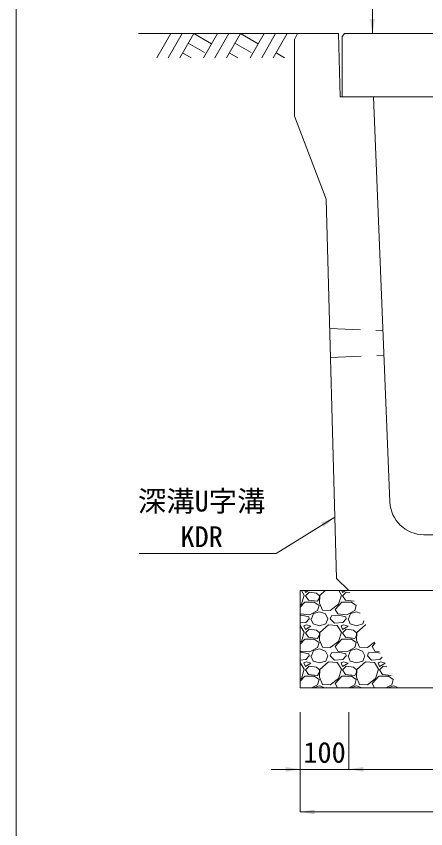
# Model space of a CAD drawing. Units: millimetres at full size; details may follow other scales. Extents: x 172874 to 217143, y 854931 to 903297.
# Drawn here: x 207543 to 208384, y 859984 to 861654 of the extents above; entities that cross this region are included whole.
import ezdxf
from ezdxf.enums import TextEntityAlignment as Align

# ---------------------------------------------------------------- set-up
doc = ezdxf.new("R2010")
doc.units = ezdxf.units.MM
doc.header["$LTSCALE"] = 20
doc.linetypes.add('USER2', pattern=[4.7625, 3.175, -1.5875])
for name, color, linetype, lineweight in [('0_2', 7, 'Continuous', 20), ('図枠', 5, 'Continuous', 13), ('基礎材', 7, 'Continuous', 15), ('寸法線', 7, 'Continuous', 13), ('引出線', 4, 'Continuous', 13), ('本体', 2, 'Continuous', 13), ('ﾊｯﾁﾝｸﾞ', 7, 'Continuous', 5)]:
    doc.layers.add(name, color=color, linetype=linetype, lineweight=lineweight)
doc.styles.add('ＭＳ ゴシック', font='')
doc.styles.get('ＭＳ ゴシック').set_extended_font_data('MS Gothic')

# ---------------------------------------------------------------- blocks, each defined once
blk = doc.blocks.new('filled_arrow')
at = {"color": 0, "linetype": 'Continuous', "lineweight": -2}
blk.add_solid([(7.5, 1.25), (0, 0), (7.5, -1.25)], dxfattribs=at)

msp = doc.modelspace()

# ---------------------------------------------------------------- linework, layer by layer
at = {"layer": '0_2'}
msp.add_line((208120.9, 861618.52), (207793.86, 861618.52), dxfattribs=at)
at = {"layer": '図枠'}
msp.add_line((207542.9, 874031.02), (207542.9, 855531.02), dxfattribs=at)
at = {"layer": '基礎材'}
for p, q in [((208126.48, 860473.52), (209019.9, 860473.52)), ((208126.48, 860473.52), (208126.48, 860273.52)), ((208126.48, 860273.52), (209019.9, 860273.52))]:
    msp.add_line(p, q, dxfattribs=at)
at = {"layer": '寸法線'}
for p, q in [((208274.9, 861618.52), (208274.9, 862318.52)), ((208769.9, 861618.52), (208274.9, 861618.52)), ((208126.48, 860223.52), (208126.48, 860106.08)), ((208126.48, 860223.52), (208126.48, 860018.58)), ((208226.48, 860223.52), (208226.48, 860106.08)), ((208226.48, 860223.52), (208226.48, 860106.08)), ((208066.48, 860106.08), (208286.48, 860106.08)), ((208226.48, 860106.08), (208919.9, 860106.08)), ((209019.9, 860018.58), (208126.48, 860018.58))]:
    msp.add_line(p, q, dxfattribs=at)
at = {"layer": '引出線'}
msp.add_lwpolyline([(208197.44, 860624.34), (208077.23, 860550.05), (207795.71, 860550.05)], dxfattribs=at)
at = {"layer": '本体'}
for p, q in [((208120.9, 861618.52), (208114.9, 861606.52)), ((208120.9, 861618.52), (208204.9, 861618.52)), ((208204.9, 861618.52), (208208.9, 861488.52)), ((208114.9, 861606.52), (208114.9, 861448.52)), ((208208.9, 861488.52), (208277.4, 861488.52)), ((208277.4, 861488.52), (208310.71, 860655.72)), ((208114.9, 861448.52), (208179.9, 861278.52)), ((208179.9, 861278.52), (208200.81, 860498.51)), ((208380.66, 860588.52), (208574.14, 860588.52)), ((208200.81, 860498.51), (208226.48, 860473.52)), ((208226.48, 860473.52), (208728.32, 860473.52))]:
    msp.add_line(p, q, dxfattribs=at)
at = {"layer": '本体', "linetype": 'USER2'}
for p, q in [((208187.03, 861012.52), (208296.64, 861007.52)), ((208188.64, 860952.52), (208298.64, 860957.52))]:
    msp.add_line(p, q, dxfattribs=at)
at = {"layer": '本体', "lineweight": 20}
msp.add_lwpolyline([(208212.4, 861612.52), (208217.4, 861618.52), (208737.4, 861618.52), (208742.4, 861612.52), (208742.4, 861488.52), (208212.4, 861488.52)], close=True, dxfattribs=at)
at = {"layer": '本体'}
msp.add_arc((208380.66, 860658.52), 70, 182.29061, 270, dxfattribs=at)
at = {"layer": 'ﾊｯﾁﾝｸﾞ', "lineweight": 9}
for p, q in [((207860.34, 861618.52), (207831.69, 861568.9)), ((207883.96, 861618.52), (207855.31, 861568.9)), ((207907.58, 861618.52), (207878.94, 861568.9)), ((207907.58, 861618.52), (207944.15, 861597.41)), ((207956.34, 861618.52), (207927.69, 861568.9)), ((207979.96, 861618.52), (207951.31, 861568.9)), ((208003.58, 861618.52), (207974.93, 861568.9)), ((208003.58, 861618.52), (208040.15, 861597.41)), ((208052.34, 861618.52), (208023.69, 861568.9)), ((208075.96, 861618.52), (208047.31, 861568.9)), ((208099.58, 861618.52), (208070.93, 861568.9)), ((207896.16, 861598.74), (207929.57, 861579.45)), ((207992.16, 861598.74), (208025.58, 861579.45)), ((207884.74, 861578.95), (207902.15, 861568.9)), ((207980.74, 861578.95), (207998.15, 861568.9)), ((208076.74, 861578.95), (208094.15, 861568.9))]:
    msp.add_line(p, q, dxfattribs=at)
at = {"layer": 'ﾊｯﾁﾝｸﾞ'}
for p, q in [((208128.79, 860445.39), (208134.88, 860464.44)), ((208134.88, 860464.44), (208129.33, 860473.52)), ((208135.67, 860473.52), (208137.17, 860469.77)), ((208137.17, 860469.77), (208143.41, 860473.52)), ((208144.79, 860470.54), (208137.17, 860462.92)), ((208160.03, 860468.25), (208144.79, 860470.54)), ((208166.12, 860462.92), (208160.03, 860468.25)), ((208177.67, 860473.52), (208166.89, 860463.68)), ((208204.99, 860445.39), (208211.08, 860464.44)), ((208211.08, 860464.44), (208205.53, 860473.52)), ((208211.87, 860473.52), (208213.37, 860469.77)), ((208213.37, 860469.77), (208219.61, 860473.52)), ((208220.99, 860470.54), (208213.37, 860462.92)), ((208228.54, 860469.4), (208220.99, 860470.54)), ((208126.48, 860439.78), (208135.64, 860449.96)), ((208135.64, 860449.96), (208155.46, 860449.96)), ((208137.17, 860462.92), (208143.26, 860453.77)), ((208143.26, 860453.77), (208162.31, 860451.49)), ((208155.46, 860449.96), (208165.36, 860443.1)), ((208162.31, 860451.49), (208166.12, 860458.34)), ((208166.89, 860463.68), (208166.12, 860447.68)), ((208166.12, 860458.34), (208166.12, 860462.92)), ((208166.12, 860447.68), (208172.22, 860433.2)), ((208198.13, 860434.72), (208211.84, 860449.96)), ((208211.84, 860449.96), (208231.66, 860449.96)), ((208213.37, 860462.92), (208219.46, 860453.77)), ((208219.46, 860453.77), (208237.44, 860451.62)), ((208231.66, 860449.96), (208241.56, 860443.1)), ((208126.48, 860443.61), (208128.79, 860445.39)), ((208162.31, 860432.44), (208146.31, 860424.05)), ((208165.36, 860443.1), (208162.31, 860432.44)), ((208172.22, 860433.2), (208188.22, 860432.44)), ((208188.22, 860432.44), (208204.99, 860445.39)), ((208203.46, 860425.58), (208198.13, 860434.72)), ((208238.51, 860432.44), (208222.51, 860424.05)), ((208241.56, 860443.1), (208238.51, 860432.44)), ((208127.26, 860425.58), (208126.48, 860426.91)), ((208128.79, 860423.29), (208126.48, 860423.05)), ((208146.31, 860424.05), (208127.26, 860425.58)), ((208144.03, 860419.48), (208128.79, 860423.29)), ((208144.79, 860415.67), (208137.93, 860408.05)), ((208144.79, 860415.67), (208144.03, 860419.48)), ((208148.6, 860415.67), (208153.17, 860405)), ((208149.36, 860415.67), (208153.93, 860426.34)), ((208153.93, 860426.34), (208166.12, 860430.15)), ((208166.12, 860430.15), (208178.32, 860425.58)), ((208178.32, 860425.58), (208182.89, 860415.67)), ((208179.08, 860405), (208182.89, 860415.67)), ((208188.22, 860415.67), (208190.51, 860421.77)), ((208196.6, 860406.53), (208188.22, 860415.67)), ((208204.99, 860423.29), (208190.51, 860421.77)), ((208222.51, 860424.05), (208203.46, 860425.58)), ((208220.23, 860419.48), (208204.99, 860423.29)), ((208220.99, 860415.67), (208214.13, 860408.05)), ((208220.99, 860415.67), (208220.23, 860419.48)), ((208224.8, 860415.67), (208229.37, 860405)), ((208225.56, 860415.67), (208230.13, 860426.34)), ((208230.13, 860426.34), (208242.32, 860430.15)), ((208242.32, 860430.15), (208249.52, 860427.45)), ((208137.93, 860408.05), (208126.48, 860407.06)), ((208126.5, 860401.96), (208126.48, 860401.96)), ((208134.88, 860388.24), (208126.5, 860401.96)), ((208139.45, 860403.48), (208134.12, 860401.19)), ((208134.12, 860401.19), (208137.17, 860393.57)), ((208137.17, 860393.57), (208148.6, 860400.43)), ((208148.6, 860400.43), (208139.45, 860403.48)), ((208153.17, 860405), (208166.12, 860401.19)), ((208166.12, 860401.19), (208179.08, 860405)), ((208184.41, 860403.48), (208166.89, 860387.48)), ((208202.7, 860401.96), (208184.41, 860403.48)), ((208214.13, 860408.05), (208196.6, 860406.53)), ((208211.08, 860388.24), (208202.7, 860401.96)), ((208215.65, 860403.48), (208210.32, 860401.19)), ((208210.32, 860401.19), (208213.37, 860393.57)), ((208213.37, 860393.57), (208224.8, 860400.43)), ((208224.8, 860400.43), (208215.65, 860403.48)), ((208229.37, 860405), (208242.32, 860401.19)), ((208242.32, 860401.19), (208255.28, 860405)), ((208260.61, 860403.48), (208243.09, 860387.48)), ((208255.28, 860405), (208257.55, 860411.38)), ((208261.54, 860403.4), (208260.61, 860403.48)), ((208128.79, 860369.19), (208134.88, 860388.24)), ((208144.79, 860394.34), (208137.17, 860386.72)), ((208137.17, 860386.72), (208143.26, 860377.57)), ((208160.03, 860392.05), (208144.79, 860394.34)), ((208166.12, 860386.72), (208160.03, 860392.05)), ((208162.31, 860375.29), (208166.12, 860382.14)), ((208166.89, 860387.48), (208166.12, 860371.48)), ((208166.12, 860382.14), (208166.12, 860386.72)), ((208204.99, 860369.19), (208211.08, 860388.24)), ((208220.99, 860394.34), (208213.37, 860386.72)), ((208213.37, 860386.72), (208219.46, 860377.57)), ((208236.23, 860392.05), (208220.99, 860394.34)), ((208242.32, 860386.72), (208236.23, 860392.05)), ((208238.51, 860375.29), (208242.32, 860382.14)), ((208243.09, 860387.48), (208242.32, 860371.48)), ((208242.32, 860382.14), (208242.32, 860386.72)), ((208126.48, 860363.58), (208135.64, 860373.76)), ((208126.48, 860367.41), (208128.79, 860369.19)), ((208135.64, 860373.76), (208155.46, 860373.76)), ((208143.26, 860377.57), (208162.31, 860375.29)), ((208155.46, 860373.76), (208165.36, 860366.9)), ((208165.36, 860366.9), (208162.31, 860356.24)), ((208166.12, 860371.48), (208172.22, 860357)), ((208188.22, 860356.24), (208204.99, 860369.19)), ((208198.13, 860358.52), (208211.84, 860373.76)), ((208211.84, 860373.76), (208231.66, 860373.76)), ((208219.46, 860377.57), (208238.51, 860375.29)), ((208231.66, 860373.76), (208241.56, 860366.9)), ((208241.56, 860366.9), (208238.51, 860356.24)), ((208242.32, 860371.48), (208248.42, 860357)), ((208264.42, 860356.24), (208279.36, 860367.78)), ((208274.33, 860358.52), (208280.53, 860365.42)), ((208127.26, 860349.38), (208126.48, 860350.71)), ((208128.79, 860347.09), (208126.48, 860346.85)), ((208146.31, 860347.85), (208127.26, 860349.38)), ((208144.03, 860343.28), (208128.79, 860347.09)), ((208162.31, 860356.24), (208146.31, 860347.85)), ((208149.36, 860339.47), (208153.93, 860350.14)), ((208153.93, 860350.14), (208166.12, 860353.95)), ((208166.12, 860353.95), (208178.32, 860349.38)), ((208172.22, 860357), (208188.22, 860356.24)), ((208178.32, 860349.38), (208182.89, 860339.47)), ((208204.99, 860347.09), (208190.51, 860345.57)), ((208203.46, 860349.38), (208198.13, 860358.52)), ((208222.51, 860347.85), (208203.46, 860349.38)), ((208220.23, 860343.28), (208204.99, 860347.09)), ((208238.51, 860356.24), (208222.51, 860347.85)), ((208225.56, 860339.47), (208230.13, 860350.14)), ((208230.13, 860350.14), (208242.32, 860353.95)), ((208242.32, 860353.95), (208254.52, 860349.38)), ((208248.42, 860357), (208264.42, 860356.24)), ((208254.52, 860349.38), (208259.09, 860339.47)), ((208281.19, 860347.09), (208266.71, 860345.57)), ((208279.66, 860349.38), (208274.33, 860358.52)), ((208288.93, 860348.64), (208279.66, 860349.38)), ((208290.91, 860344.66), (208281.19, 860347.09)), ((208137.93, 860331.85), (208126.48, 860330.86)), ((208144.79, 860339.47), (208137.93, 860331.85)), ((208144.79, 860339.47), (208144.03, 860343.28)), ((208148.6, 860339.47), (208153.17, 860328.8)), ((208179.08, 860328.8), (208182.89, 860339.47)), ((208188.22, 860339.47), (208190.51, 860345.57)), ((208196.6, 860330.33), (208188.22, 860339.47)), ((208214.13, 860331.85), (208196.6, 860330.33)), ((208220.99, 860339.47), (208214.13, 860331.85)), ((208220.99, 860339.47), (208220.23, 860343.28)), ((208224.8, 860339.47), (208229.37, 860328.8)), ((208255.28, 860328.8), (208259.09, 860339.47)), ((208264.42, 860339.47), (208266.71, 860345.57)), ((208272.8, 860330.33), (208264.42, 860339.47)), ((208290.33, 860331.85), (208272.8, 860330.33)), ((208294.82, 860336.84), (208290.33, 860331.85)), ((208126.5, 860325.76), (208126.48, 860325.76)), ((208134.88, 860312.04), (208126.5, 860325.76)), ((208139.45, 860327.28), (208134.12, 860324.99)), ((208134.12, 860324.99), (208137.17, 860317.37)), ((208137.17, 860317.37), (208148.6, 860324.23)), ((208144.79, 860318.14), (208137.17, 860310.52)), ((208148.6, 860324.23), (208139.45, 860327.28)), ((208160.03, 860315.85), (208144.79, 860318.14)), ((208153.17, 860328.8), (208166.12, 860324.99)), ((208166.12, 860310.52), (208160.03, 860315.85)), ((208166.12, 860324.99), (208179.08, 860328.8)), ((208184.41, 860327.28), (208166.89, 860311.28)), ((208202.7, 860325.76), (208184.41, 860327.28)), ((208211.08, 860312.04), (208202.7, 860325.76)), ((208215.65, 860327.28), (208210.32, 860324.99)), ((208210.32, 860324.99), (208213.37, 860317.37)), ((208213.37, 860317.37), (208224.8, 860324.23)), ((208220.99, 860318.14), (208213.37, 860310.52)), ((208224.8, 860324.23), (208215.65, 860327.28)), ((208236.23, 860315.85), (208220.99, 860318.14)), ((208229.37, 860328.8), (208242.32, 860324.99)), ((208242.32, 860310.52), (208236.23, 860315.85)), ((208242.32, 860324.99), (208255.28, 860328.8)), ((208260.61, 860327.28), (208243.09, 860311.28)), ((208278.9, 860325.76), (208260.61, 860327.28)), ((208287.28, 860312.04), (208278.9, 860325.76)), ((208291.85, 860327.28), (208286.52, 860324.99)), ((208286.52, 860324.99), (208289.57, 860317.37)), ((208289.57, 860317.37), (208301, 860324.23)), ((208297.19, 860318.14), (208289.57, 860310.52)), ((208301, 860324.23), (208291.85, 860327.28)), ((208304.74, 860317), (208297.19, 860318.14)), ((208126.48, 860287.38), (208135.64, 860297.56)), ((208128.79, 860292.99), (208134.88, 860312.04)), ((208135.64, 860297.56), (208155.46, 860297.56)), ((208137.17, 860310.52), (208143.26, 860301.37)), ((208143.26, 860301.37), (208162.31, 860299.09)), ((208155.46, 860297.56), (208165.36, 860290.7)), ((208162.31, 860299.09), (208166.12, 860305.94)), ((208166.89, 860311.28), (208166.12, 860295.28)), ((208166.12, 860305.94), (208166.12, 860310.52)), ((208198.13, 860282.32), (208211.84, 860297.56)), ((208204.99, 860292.99), (208211.08, 860312.04)), ((208211.84, 860297.56), (208231.66, 860297.56)), ((208213.37, 860310.52), (208219.46, 860301.37)), ((208219.46, 860301.37), (208238.51, 860299.09)), ((208231.66, 860297.56), (208241.56, 860290.7)), ((208238.51, 860299.09), (208242.32, 860305.94)), ((208243.09, 860311.28), (208242.32, 860295.28)), ((208242.32, 860305.94), (208242.32, 860310.52)), ((208274.33, 860282.32), (208288.04, 860297.56)), ((208281.19, 860292.99), (208287.28, 860312.04)), ((208288.04, 860297.56), (208307.86, 860297.56)), ((208289.57, 860310.52), (208295.66, 860301.37)), ((208295.66, 860301.37), (208313.64, 860299.22)), ((208307.86, 860297.56), (208317.76, 860290.7)), ((208126.48, 860291.21), (208128.79, 860292.99)), ((208162.31, 860280.04), (208149.87, 860273.52)), ((208165.36, 860290.7), (208162.31, 860280.04)), ((208166.12, 860295.28), (208172.22, 860280.8)), ((208172.22, 860280.8), (208188.22, 860280.04)), ((208188.22, 860280.04), (208204.99, 860292.99)), ((208203.26, 860273.52), (208198.13, 860282.32)), ((208238.51, 860280.04), (208226.07, 860273.52)), ((208241.56, 860290.7), (208238.51, 860280.04)), ((208242.32, 860295.28), (208248.42, 860280.8)), ((208248.42, 860280.8), (208264.42, 860280.04)), ((208264.42, 860280.04), (208281.19, 860292.99)), ((208279.46, 860273.52), (208274.33, 860282.32)), ((208314.71, 860280.04), (208302.27, 860273.52)), ((208317.76, 860290.7), (208314.71, 860280.04)), ((208127.06, 860273.52), (208126.48, 860274.51)), ((208153.75, 860273.52), (208153.93, 860273.94)), ((208153.93, 860273.94), (208166.12, 860277.75)), ((208166.12, 860277.75), (208177.4, 860273.52)), ((208229.95, 860273.52), (208230.13, 860273.94)), ((208230.13, 860273.94), (208242.32, 860277.75)), ((208242.32, 860277.75), (208253.6, 860273.52)), ((208306.15, 860273.52), (208306.33, 860273.94)), ((208306.33, 860273.94), (208318.52, 860277.75)), ((208318.52, 860277.75), (208325.72, 860275.05))]:
    msp.add_line(p, q, dxfattribs=at)

# ---------------------------------------------------------------- block references
at = {"layer": '寸法線', "xscale": 4, "yscale": 4}
for p, rotation in [((208274.9, 861618.52), 90), ((208126.48, 860106.08), 180)]:
    msp.add_blockref('filled_arrow', p, dxfattribs=dict(at, rotation=rotation))
for p in [(208226.48, 860106.08), (208226.48, 860106.08), (208126.48, 860018.58)]:
    msp.add_blockref('filled_arrow', p, dxfattribs=at)
at = {"layer": '引出線', "xscale": 4, "yscale": 4, "rotation": 211.7}
msp.add_blockref('filled_arrow', (208197.44, 860624.34), dxfattribs=at)

# ---------------------------------------------------------------- texts
at = {"layer": '寸法線', "style": 'ＭＳ ゴシック'}
msp.add_text('100', height=42.72, dxfattribs=at).set_placement((208176.48, 860141.08), align=Align.MIDDLE_CENTER)
at = {"layer": '引出線', "style": 'ＭＳ ゴシック'}
for s, p in [('深溝U字溝', (207792.85, 860623.29)), ('KDR', (207880.26, 860550.17))]:
    msp.add_text(s, height=42.72, dxfattribs=at).set_placement(p, align=Align.BOTTOM_LEFT)

doc.saveas('drawing.dxf')
